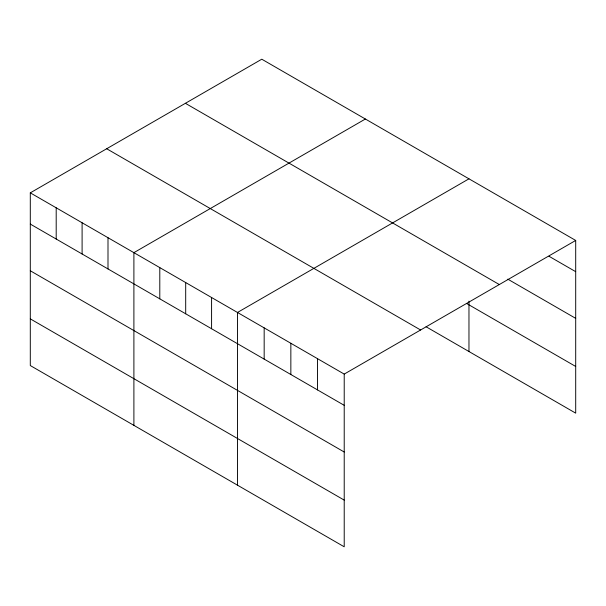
<?xml version="1.0" encoding="UTF-8"?>
<svg xmlns="http://www.w3.org/2000/svg" width="606" height="606" viewBox="0 0 606 606"><rect width="100%" height="100%" fill="white"/><g stroke="black" fill="none" stroke-linecap="round" stroke-linejoin="round"><path stroke-width="0.91" d="M30.3 192.852L344.216 374.091L344.216 546.794L30.3 365.554L30.3 192.852L261.784 59.206L575.7 240.446L575.7 413.148L426.071 326.763M365.373 119.018L133.896 252.657L133.896 425.367M468.968 178.823L237.484 312.469L237.484 485.171M344.216 374.091L575.7 240.446M549.013 256.277L575.7 271.677M507.783 279.154L575.7 318.362M185.391 103.308L499.314 284.547M466.537 303.439L575.7 366.463M106.686 148.75L420.609 329.99M30.3 224.084L344.216 405.323M30.3 270.768L344.216 452.008M30.3 318.87L344.216 500.109M468.968 301.144L468.968 351.525M317.536 358.684L317.536 389.923M290.85 343.276L290.85 374.516M264.171 327.876L264.171 359.108M211.585 297.516L211.585 328.755M185.694 282.563L185.694 313.802M159.795 267.61L159.795 298.849M107.997 237.711L107.997 268.943M82.098 222.758L82.098 253.99M56.199 207.805L56.199 239.037"/></g></svg>
